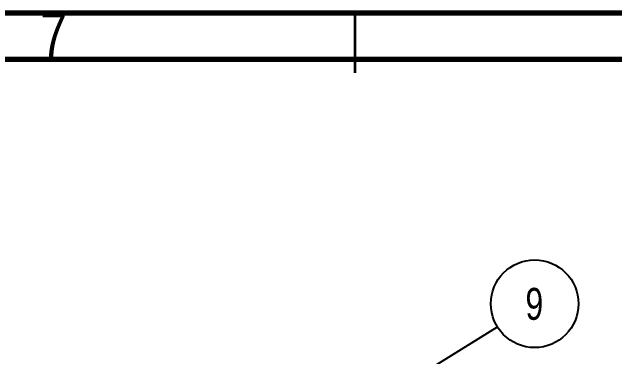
# Model space of a CAD drawing. Header units: millimetres. Extents: x 15 to 1268, y -316 to 292.
# Drawn here: x 939.8 to 989.9, y 261.2 to 289.9 of the extents above; entities that cross this region are included whole.
import ezdxf

# ---------------------------------------------------------------- set-up
doc = ezdxf.new("R2010")
doc.units = ezdxf.units.MM
doc.layers.add('FORMAT', color=7, linetype='Continuous')
doc.styles.add('SLDTEXTSTYLE0', font='TXT', dxfattribs={"width": 0.75})
doc.dimstyles.new('SLDDIMSTYLE1', dxfattribs={"dimtxt": 2.5, "dimasz": 0.488462, "dimexe": 0, "dimexo": 0.625, "dimgap": 0, "dimtad": 1, "dimdec": 0, "dimrnd": 1e-09, "dimtxsty": 'Standard', "dimblk1": 'DOT', "dimblk2": 'DOT', "dimsah": 1, "dimcen": 2.5, "dimazin": 3, "dimtfac": 0.488462, "dimtdec": 0, "dimtmove": 0, "dimatfit": 3, "dimldrblk": 'DOT', "dimfrac": 2})

# ---------------------------------------------------------------- blocks, each defined once
blk = doc.blocks.new('SW_NOTE_0_60')
at = {"layer": 'FORMAT', "color": 0}
blk.add_circle((3.094, 1.918), 3.641, dxfattribs=at)
at = {"layer": 'FORMAT', "color": 0, "insert": (3.068, 3.234), "char_height": 2.646, "attachment_point": 2, "style": 'SLDTEXTSTYLE0'}
blk.add_mtext('9', dxfattribs=at)
blk = doc.blocks.new('_Dot')
at = {"color": 0, "linetype": 'ByBlock', "lineweight": -2}
blk.add_line((-0.5, 0), (-1, 0), dxfattribs=at)
at = {"color": 0, "linetype": 'ByBlock', "const_width": 0.5}
blk.add_lwpolyline([(-0.25, 0, 1), (0.25, 0, 1)], format="xyb", close=True, dxfattribs=at)

msp = doc.modelspace()

# ---------------------------------------------------------------- linework, layer by layer
at = {"color": 7, "linetype": 'Continuous', "lineweight": 70}
for p, q in [((868.31754949, 289.83338776), (1268.31754949, 289.83338776)), ((873.31754949, 285.96691277), (1262.72002161, 285.96691277))]:
    msp.add_line(p, q, dxfattribs=at)
at = {"color": 7, "linetype": 'Continuous', "lineweight": 35}
msp.add_line((968.31754949, 284.83338776), (968.31754949, 289.83338776), dxfattribs=at)

# ---------------------------------------------------------------- block references
at = {"layer": 'FORMAT'}
msp.add_blockref('SW_NOTE_0_60', (980.12578514, 263.74506962), dxfattribs=at)

# ---------------------------------------------------------------- texts
at = {"color": 7, "linetype": 'Continuous', "lineweight": 0, "insert": (943.27758644, 289.89354185), "char_height": 3.96875, "attachment_point": 2, "style": 'SLDTEXTSTYLE0'}
msp.add_mtext('7', dxfattribs=at)

# ---------------------------------------------------------------- leaders
at = {"layer": 'FORMAT'}
msp.add_leader([(963.7183979, 253.57355125), (980.12578514, 263.74506962)], dimstyle='SLDDIMSTYLE1', dxfattribs=at)

doc.saveas('drawing.dxf')
